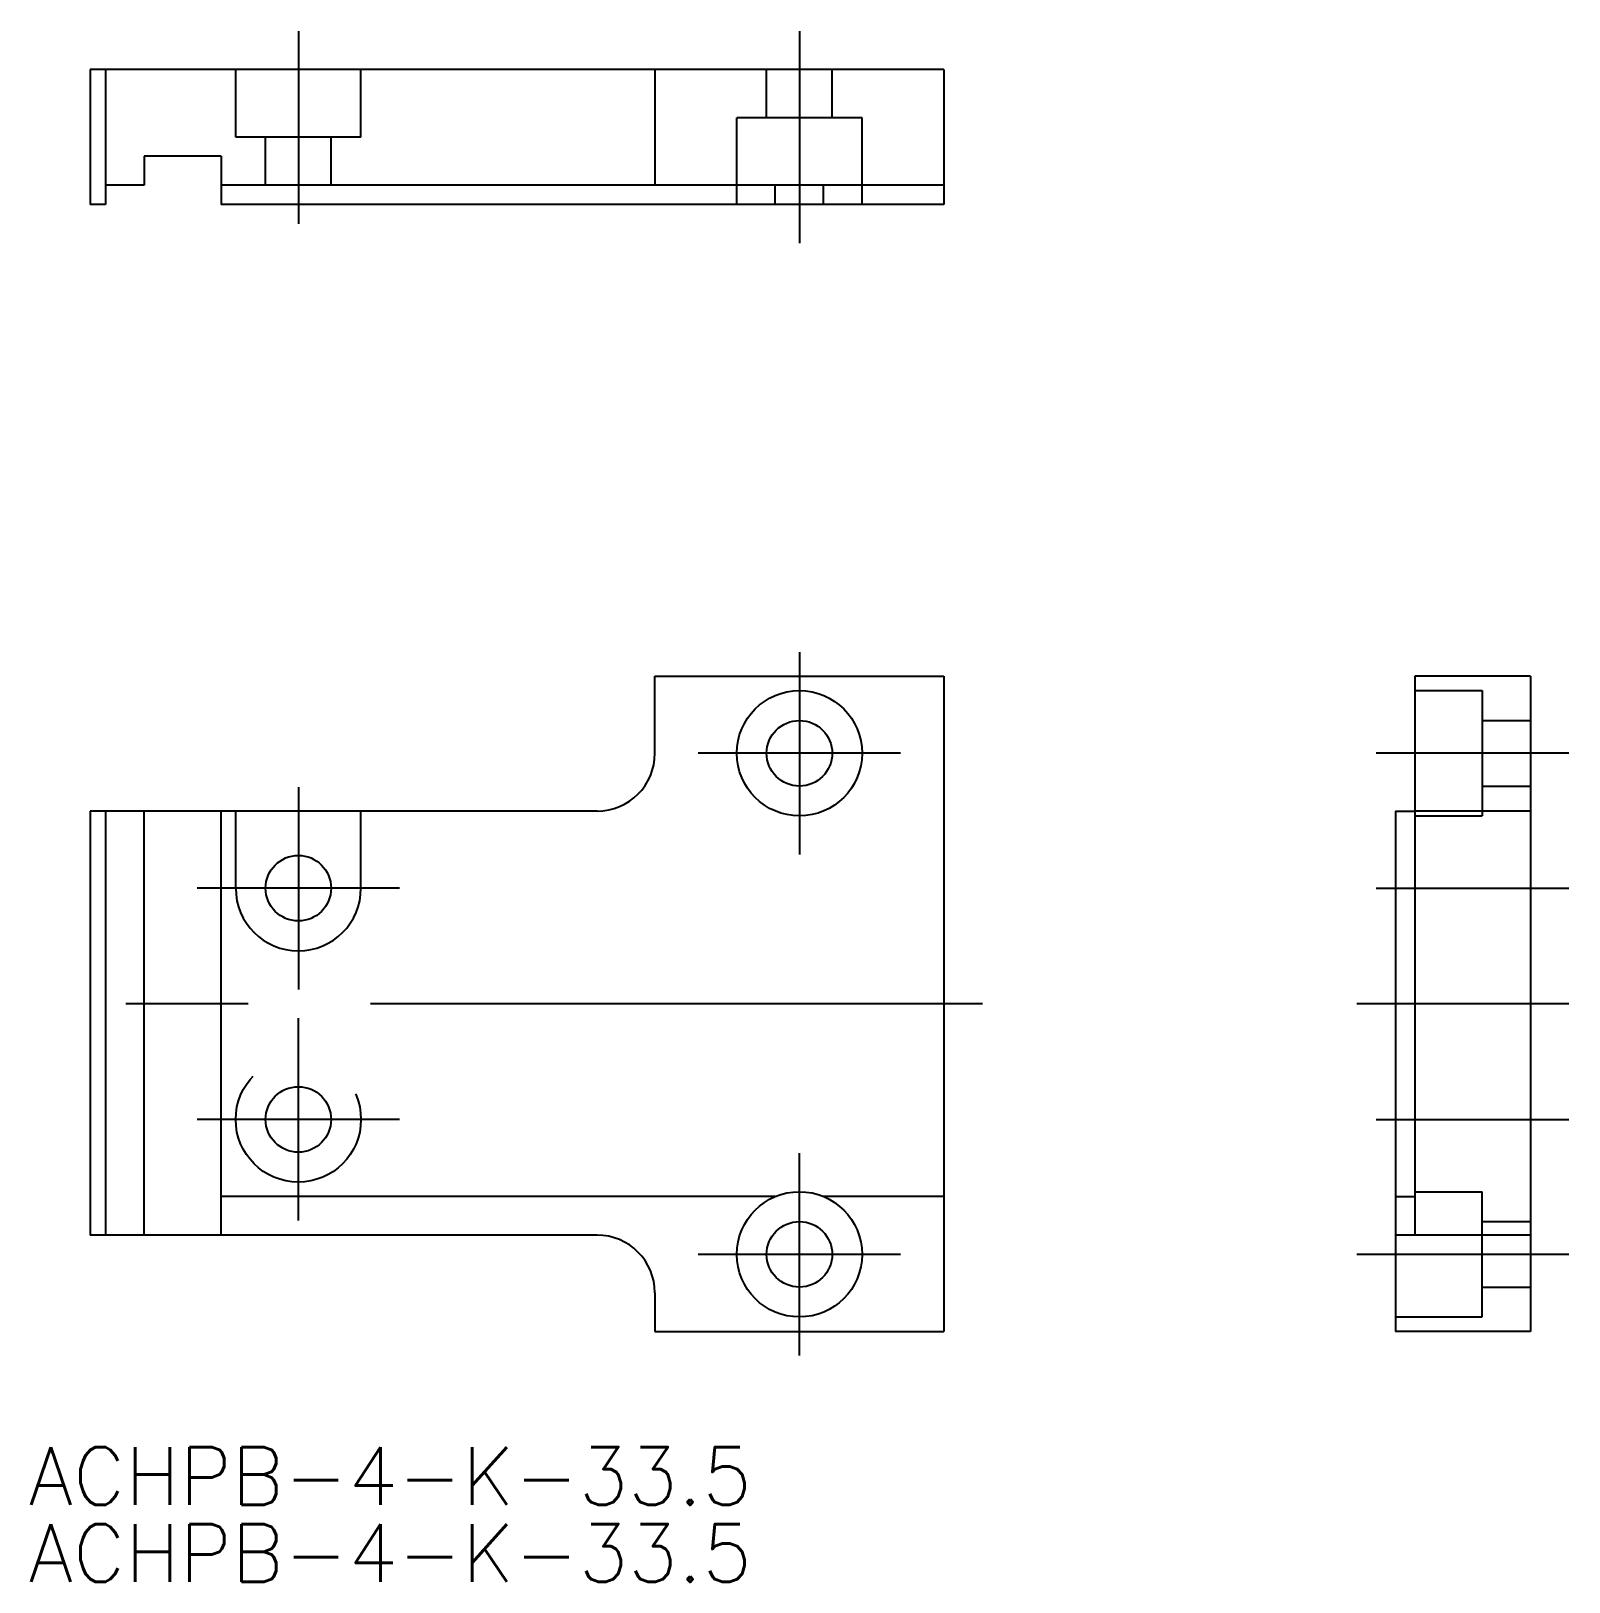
# Model space of a CAD drawing. Extents: x -3.1 to 76.7, y -30 to 50.5.
import ezdxf

# ---------------------------------------------------------------- set-up
doc = ezdxf.new("R2010")
doc.units = 0
doc.linetypes.add('CENTER', pattern=[50.8, 31.75, -6.35, 6.35, -6.35])
doc.linetypes.add('DASHED', pattern=[19.05, 12.7, -6.35])
doc.layers.get('0').update_dxf_attribs({"linetype": 'CONTINUOUS'})
doc.layers.add('CENTER', color=1, linetype='CENTER')
doc.styles.get("Standard").update_dxf_attribs({"font": 'txt.shx', "height": 3, "bigfont": 'bigfont.shx'})

# ---------------------------------------------------------------- blocks, each defined once
blk = doc.blocks.new('*U2')
at = {"color": 7, "linetype": 'CONTINUOUS'}
blk.add_text('ACHPB-4-K-33.5', height=3, dxfattribs=at).set_placement((-3.2, -26))
blk = doc.blocks.new('*U3')
at = {"color": 7, "linetype": 'CONTINUOUS'}
blk.add_text('ACHPB-4-K-33.5', height=3, dxfattribs=at).set_placement((-3.2, -30))

msp = doc.modelspace()

# ---------------------------------------------------------------- linework, layer by layer
at = {"color": 7, "linetype": 'CONTINUOUS'}
for p, q in [((0, 48.477), (0, 41.477)), ((44.3, 48.477), (0, 48.477)), ((0.8, 48.477), (0.8, 41.477)), ((7.55, 44.977), (7.55, 48.477)), ((14.05, 44.977), (14.05, 48.477)), ((29.3, 48.477), (29.3, 42.477)), ((44.3, 48.477), (44.3, 41.477)), ((14.05, 44.977), (7.55, 44.977)), ((2.8, 43.977), (2.8, 42.477)), ((6.8, 43.977), (2.8, 43.977)), ((6.8, 43.977), (6.8, 41.477)), ((2.8, 42.477), (0.8, 42.477)), ((44.3, 42.477), (6.8, 42.477)), ((35.55, 41.477), (35.55, 42.477)), ((38.05, 41.477), (38.05, 42.477)), ((0.8, 41.477), (0, 41.477)), ((44.3, 41.477), (6.8, 41.477)), ((29.3, 13), (29.3, 17)), ((29.3, 17), (44.3, 17)), ((44.3, 17), (44.3, -17)), ((74.731, 17), (68.731, 17)), ((68.731, 17), (68.731, -10)), ((74.731, 17), (74.731, -17)), ((0, 10), (0, -12)), ((26.3, 10), (0, 10)), ((0.8, 10), (0.8, -12)), ((2.8, -12), (2.8, 10)), ((6.8, -12), (6.8, 10)), ((67.731, 10), (67.731, -17)), ((67.731, 10), (68.731, 10)), ((35.55, -10), (6.8, -10)), ((44.3, -10), (38.05, -10)), ((67.731, -10), (68.731, -10)), ((26.3, -12), (0, -12)), ((29.3, -15), (29.3, -17)), ((29.3, -17), (44.3, -17)), ((74.731, -17), (67.731, -17))]:
    msp.add_line(p, q, dxfattribs=at)
at = {"color": 3, "linetype": 'DASHED'}
for p, q in [((35.1, 45.977), (35.1, 48.477)), ((38.5, 45.977), (38.5, 48.477)), ((40.05, 45.977), (33.55, 45.977)), ((33.55, 41.477), (33.55, 45.977)), ((40.05, 41.477), (40.05, 45.977)), ((9.1, 42.477), (9.1, 44.977)), ((12.5, 42.477), (12.5, 44.977)), ((68.731, 16.25), (72.231, 16.25)), ((72.231, 16.25), (72.231, 9.75)), ((72.231, 14.7), (74.731, 14.7)), ((72.231, 11.3), (74.731, 11.3)), ((7.55, 6), (7.55, 10)), ((14.05, 6), (14.05, 10)), ((74.731, 10), (68.731, 10)), ((68.731, 9.75), (72.231, 9.75)), ((68.731, -9.75), (72.231, -9.75)), ((68.731, -10), (68.731, -12)), ((72.231, -16.25), (72.231, -9.75)), ((74.731, -12), (67.731, -12)), ((72.231, -11.3), (74.731, -11.3)), ((72.231, -14.7), (74.731, -14.7)), ((67.731, -16.25), (72.231, -16.25))]:
    msp.add_line(p, q, dxfattribs=at)
at = {"color": 7, "linetype": 'CONTINUOUS'}
for centre, radius in [((36.8, 13), 3.25), ((36.8, 13), 1.7), ((10.8, 6), 1.7), ((10.8, -6), 1.7), ((36.8, -13), 3.25), ((36.8, -13), 1.7)]:
    msp.add_circle(centre, radius, dxfattribs=at)
at = {"color": 3, "linetype": 'DASHED'}
msp.add_circle((10.8, -6), 3.25, dxfattribs=at)
at = {"color": 7, "linetype": 'CONTINUOUS'}
for centre, start, end in [((26.3, 13), 270, 0), ((26.3, -15), 0, 90)]:
    msp.add_arc(centre, 3, start, end, dxfattribs=at)
at = {"color": 3, "linetype": 'DASHED'}
msp.add_arc((10.8, 6), 3.25, 180, 0, dxfattribs=at)
at = {"layer": 'CENTER', "color": 1, "linetype": 'CENTER'}
for p, q in [((10.8, 50.477), (10.8, 40.477)), ((36.8, 50.477), (36.8, 39.477)), ((36.8, 18.25), (36.8, 7.75)), ((42.05, 13), (31.55, 13)), ((76.731, 13), (66.731, 13)), ((10.8, 11.25), (10.8, 0.75)), ((16.05, 6), (5.55, 6)), ((66.731, 6), (76.731, 6)), ((46.3, 0), (-2, 0)), ((76.731, 0), (65.731, 0)), ((10.8, -11.25), (10.8, -0.75)), ((16.05, -6), (5.55, -6)), ((66.731, -6), (76.731, -6)), ((36.8, -18.25), (36.8, -7.75)), ((42.05, -13), (31.55, -13)), ((76.731, -13), (65.731, -13))]:
    msp.add_line(p, q, dxfattribs=at)

# ---------------------------------------------------------------- block references
at = {"color": 7, "linetype": 'CONTINUOUS'}
for name in ['*U2', '*U3']:
    msp.add_blockref(name, (0, 0), dxfattribs=at)

doc.saveas('drawing.dxf')
